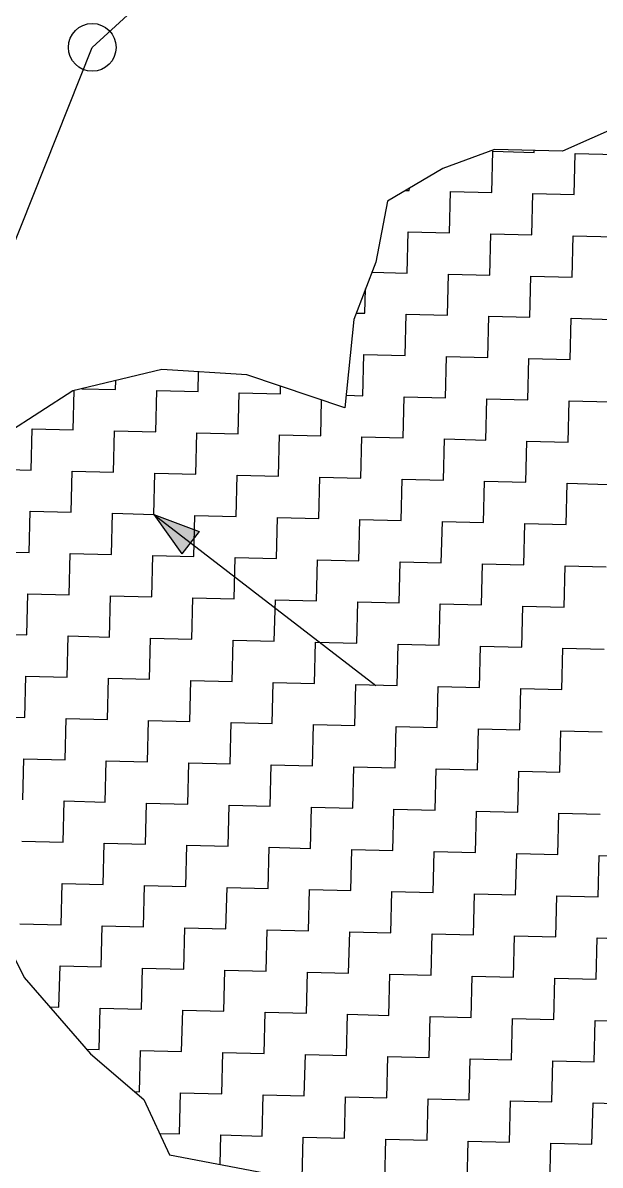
# Model space of a CAD drawing. Header units: metres. Extents: x 281189 to 282836, y 2087081 to 2088995.
# Drawn here: x 282131.8 to 282217.5, y 2087238.3 to 2087407.7 of the extents above; entities that cross this region are included whole.
import ezdxf

# ---------------------------------------------------------------- set-up
doc = ezdxf.new("R2010")
doc.units = ezdxf.units.M
doc.layers.add('POLY_HATCH', color=12, linetype='Continuous')
doc.layers.add('POLY_PARCEL', color=6, linetype='Continuous')

msp = doc.modelspace()

# ---------------------------------------------------------------- hatches: boundary and pattern name
h = msp.add_hatch(color=256)
h.paths.add_polyline_path([(282156.68, 2087330.6), (282157.97, 2087332.27), (282151.21, 2087334.81)])
h.paths.add_polyline_path([(282151.21, 2087334.81), (282155.39, 2087328.93), (282156.68, 2087330.6)])

# ---------------------------------------------------------------- linework, layer by layer
for points in [[(282151.21, 2087334.81), (282184.15, 2087309.44)], [(282151.21, 2087334.81), (282155.39, 2087328.93)], [(282151.21, 2087334.81), (282157.97, 2087332.27)], [(282157.97, 2087332.27), (282155.39, 2087328.93)]]:
    msp.add_lwpolyline(points)
msp.add_circle((282142.09, 2087404.09), 3.54)
at = {"layer": 'POLY_HATCH'}
for p, q in [((282220.56, 2087392.53), (282211.87, 2087388.7)), ((282201.77, 2087388.95), (282194.11, 2087386.11)), ((282211.87, 2087388.7), (282201.77, 2087388.95)), ((282194.11, 2087386.11), (282185.9, 2087381.26)), ((282185.9, 2087381.26), (282184.16, 2087372.21)), ((282184.16, 2087372.21), (282180.92, 2087363.7)), ((282180.92, 2087363.7), (282179.58, 2087350.59)), ((282152.43, 2087356.32), (282139.2, 2087353.11)), ((282165.04, 2087355.5), (282152.43, 2087356.32)), ((282179.58, 2087350.59), (282165.04, 2087355.5)), ((282139.2, 2087353.11), (282129.44, 2087346.78)), ((282125.25, 2087279.69), (282131.98, 2087266.11)), ((282131.98, 2087266.11), (282141.81, 2087254.75)), ((282141.81, 2087254.75), (282149.73, 2087247.98)), ((282149.73, 2087247.98), (282153.57, 2087239.8)), ((282153.57, 2087239.8), (282168.66, 2087236.9))]:
    msp.add_line(p, q, dxfattribs=at)
at = {"layer": 'POLY_HATCH', "linetype": 'Continuous'}
for p, q in [((282201.38, 2087382.55), (282201.53, 2087388.67)), ((282201.53, 2087388.67), (282207.65, 2087388.51)), ((282207.65, 2087388.51), (282207.65, 2087388.8)), ((282213.61, 2087382.24), (282213.76, 2087388.36)), ((282213.76, 2087388.36), (282219.88, 2087388.21)), ((282188.62, 2087382.86), (282189.14, 2087382.85)), ((282189.14, 2087382.85), (282189.15, 2087383.17)), ((282195.11, 2087376.58), (282195.26, 2087382.7)), ((282195.26, 2087382.7), (282201.38, 2087382.55)), ((282207.34, 2087376.28), (282207.49, 2087382.39)), ((282207.49, 2087382.39), (282213.61, 2087382.24)), ((282188.83, 2087370.61), (282188.99, 2087376.73)), ((282188.99, 2087376.73), (282195.11, 2087376.58)), ((282201.07, 2087370.31), (282201.22, 2087376.43)), ((282201.22, 2087376.43), (282207.34, 2087376.28)), ((282213.31, 2087370.01), (282213.46, 2087376.12)), ((282213.46, 2087376.12), (282219.58, 2087375.97)), ((282183.61, 2087370.74), (282188.83, 2087370.61)), ((282194.8, 2087364.34), (282194.95, 2087370.46)), ((282194.95, 2087370.46), (282201.07, 2087370.31)), ((282207.04, 2087364.04), (282207.19, 2087370.16)), ((282207.19, 2087370.16), (282213.31, 2087370.01)), ((282182.56, 2087364.65), (282182.65, 2087368.25)), ((282181.29, 2087364.68), (282182.56, 2087364.65)), ((282188.53, 2087358.37), (282188.68, 2087364.49)), ((282188.68, 2087364.49), (282194.8, 2087364.34)), ((282200.77, 2087358.07), (282200.92, 2087364.19)), ((282200.92, 2087364.19), (282207.04, 2087364.04)), ((282213.01, 2087357.77), (282213.16, 2087363.89)), ((282213.16, 2087363.89), (282219.28, 2087363.74)), ((282182.26, 2087352.41), (282182.41, 2087358.53)), ((282182.41, 2087358.53), (282188.53, 2087358.37)), ((282194.5, 2087352.1), (282194.65, 2087358.22)), ((282194.65, 2087358.22), (282200.77, 2087358.07)), ((282206.74, 2087351.8), (282206.89, 2087357.92)), ((282206.89, 2087357.92), (282213.01, 2087357.77)), ((282157.79, 2087353.01), (282157.86, 2087355.97)), ((282140.56, 2087353.44), (282145.55, 2087353.32)), ((282145.55, 2087353.32), (282145.58, 2087354.66)), ((282170.02, 2087352.71), (282170.05, 2087353.81)), ((282139.28, 2087347.35), (282139.42, 2087353.16)), ((282151.52, 2087347.05), (282151.67, 2087353.17)), ((282151.67, 2087353.17), (282157.79, 2087353.01)), ((282163.75, 2087346.74), (282163.91, 2087352.86)), ((282163.91, 2087352.86), (282170.02, 2087352.71)), ((282175.99, 2087346.44), (282176.12, 2087351.76)), ((282179.78, 2087352.47), (282182.26, 2087352.41)), ((282188.23, 2087346.14), (282188.38, 2087352.26)), ((282188.38, 2087352.26), (282194.5, 2087352.1)), ((282200.47, 2087345.83), (282200.62, 2087351.95)), ((282200.62, 2087351.95), (282206.74, 2087351.8)), ((282212.7, 2087345.53), (282212.85, 2087351.65)), ((282212.85, 2087351.65), (282218.97, 2087351.5)), ((282133.01, 2087341.38), (282133.16, 2087347.5)), ((282133.16, 2087347.5), (282139.28, 2087347.35)), ((282145.25, 2087341.08), (282145.4, 2087347.2)), ((282145.4, 2087347.2), (282151.52, 2087347.05)), ((282157.48, 2087340.78), (282157.63, 2087346.9)), ((282157.63, 2087346.9), (282163.75, 2087346.74)), ((282169.72, 2087340.47), (282169.87, 2087346.59)), ((282169.87, 2087346.59), (282175.99, 2087346.44)), ((282181.96, 2087340.17), (282182.11, 2087346.29)), ((282182.11, 2087346.29), (282188.23, 2087346.14)), ((282194.2, 2087339.87), (282194.35, 2087345.99)), ((282194.35, 2087345.99), (282200.47, 2087345.83)), ((282206.43, 2087339.56), (282206.58, 2087345.68)), ((282206.58, 2087345.68), (282212.7, 2087345.53)), ((282127.83, 2087341.51), (282133.01, 2087341.38)), ((282138.98, 2087335.11), (282139.13, 2087341.23)), ((282139.13, 2087341.23), (282145.25, 2087341.08)), ((282151.21, 2087334.81), (282151.36, 2087340.93)), ((282151.36, 2087340.93), (282157.48, 2087340.78)), ((282163.45, 2087334.51), (282163.6, 2087340.63)), ((282163.6, 2087340.63), (282169.72, 2087340.47)), ((282175.69, 2087334.2), (282175.84, 2087340.32)), ((282175.84, 2087340.32), (282181.96, 2087340.17)), ((282187.92, 2087333.9), (282188.08, 2087340.02)), ((282188.08, 2087340.02), (282194.2, 2087339.87)), ((282200.16, 2087333.6), (282200.31, 2087339.72)), ((282200.31, 2087339.72), (282206.43, 2087339.56)), ((282212.4, 2087333.29), (282212.55, 2087339.41)), ((282212.55, 2087339.41), (282218.67, 2087339.26)), ((282132.71, 2087329.15), (282132.86, 2087335.27)), ((282132.86, 2087335.27), (282138.98, 2087335.11)), ((282144.94, 2087328.84), (282145.09, 2087334.96)), ((282145.09, 2087334.96), (282151.21, 2087334.81)), ((282157.18, 2087328.54), (282157.33, 2087334.66)), ((282157.33, 2087334.66), (282163.45, 2087334.51)), ((282169.42, 2087328.24), (282169.57, 2087334.36)), ((282169.57, 2087334.36), (282175.69, 2087334.2)), ((282181.65, 2087327.93), (282181.81, 2087334.05)), ((282181.81, 2087334.05), (282187.92, 2087333.9)), ((282193.89, 2087327.63), (282194.04, 2087333.75)), ((282194.04, 2087333.75), (282200.16, 2087333.6)), ((282206.13, 2087327.33), (282206.28, 2087333.45)), ((282206.28, 2087333.45), (282212.4, 2087333.29)), ((282126.59, 2087329.3), (282132.71, 2087329.15)), ((282138.67, 2087322.88), (282138.82, 2087328.99)), ((282138.82, 2087328.99), (282144.94, 2087328.84)), ((282150.91, 2087322.57), (282151.06, 2087328.69)), ((282151.06, 2087328.69), (282157.18, 2087328.54)), ((282163.15, 2087322.27), (282163.3, 2087328.39)), ((282163.3, 2087328.39), (282169.42, 2087328.24)), ((282175.38, 2087321.97), (282175.54, 2087328.08)), ((282175.54, 2087328.08), (282181.65, 2087327.93)), ((282187.62, 2087321.66), (282187.77, 2087327.78)), ((282187.77, 2087327.78), (282193.89, 2087327.63)), ((282199.86, 2087321.36), (282200.01, 2087327.48)), ((282200.01, 2087327.48), (282206.13, 2087327.33)), ((282212.1, 2087321.06), (282212.25, 2087327.17)), ((282212.25, 2087327.17), (282218.37, 2087327.02)), ((282132.4, 2087316.91), (282132.55, 2087323.03)), ((282132.55, 2087323.03), (282138.67, 2087322.88)), ((282144.64, 2087316.61), (282144.79, 2087322.72)), ((282144.79, 2087322.72), (282150.91, 2087322.57)), ((282156.88, 2087316.3), (282157.03, 2087322.42)), ((282157.03, 2087322.42), (282163.15, 2087322.27)), ((282169.11, 2087316), (282169.27, 2087322.12)), ((282169.27, 2087322.12), (282175.38, 2087321.97)), ((282181.35, 2087315.7), (282181.5, 2087321.81)), ((282181.5, 2087321.81), (282187.62, 2087321.66)), ((282193.59, 2087315.39), (282193.74, 2087321.51)), ((282193.74, 2087321.51), (282199.86, 2087321.36)), ((282205.83, 2087315.09), (282205.98, 2087321.21)), ((282205.98, 2087321.21), (282212.1, 2087321.06)), ((282126.28, 2087317.06), (282132.4, 2087316.91)), ((282138.37, 2087310.64), (282138.52, 2087316.76)), ((282138.52, 2087316.76), (282144.64, 2087316.61)), ((282150.61, 2087310.34), (282150.76, 2087316.45)), ((282150.76, 2087316.45), (282156.88, 2087316.3)), ((282162.84, 2087310.03), (282163, 2087316.15)), ((282163, 2087316.15), (282169.11, 2087316)), ((282175.08, 2087309.73), (282175.23, 2087315.85)), ((282175.23, 2087315.85), (282181.35, 2087315.7)), ((282187.32, 2087309.43), (282187.47, 2087315.54)), ((282187.47, 2087315.54), (282193.59, 2087315.39)), ((282199.56, 2087309.12), (282199.71, 2087315.24)), ((282199.71, 2087315.24), (282205.83, 2087315.09)), ((282211.79, 2087308.82), (282211.94, 2087314.94)), ((282211.94, 2087314.94), (282218.06, 2087314.79)), ((282132.1, 2087304.67), (282132.25, 2087310.79)), ((282132.25, 2087310.79), (282138.37, 2087310.64)), ((282144.34, 2087304.37), (282144.49, 2087310.49)), ((282144.49, 2087310.49), (282150.61, 2087310.34)), ((282156.57, 2087304.07), (282156.72, 2087310.18)), ((282156.72, 2087310.18), (282162.84, 2087310.03)), ((282168.81, 2087303.76), (282168.96, 2087309.88)), ((282168.96, 2087309.88), (282175.08, 2087309.73)), ((282181.05, 2087303.46), (282181.2, 2087309.58)), ((282181.2, 2087309.58), (282187.32, 2087309.43)), ((282193.29, 2087303.16), (282193.44, 2087309.27)), ((282193.44, 2087309.27), (282199.56, 2087309.12)), ((282205.52, 2087302.85), (282205.67, 2087308.97)), ((282205.67, 2087308.97), (282211.79, 2087308.82)), ((282125.98, 2087304.82), (282132.1, 2087304.67)), ((282138.07, 2087298.4), (282138.22, 2087304.52)), ((282138.22, 2087304.52), (282144.34, 2087304.37)), ((282150.3, 2087298.1), (282150.45, 2087304.22)), ((282150.45, 2087304.22), (282156.57, 2087304.07)), ((282162.54, 2087297.79), (282162.69, 2087303.91)), ((282162.69, 2087303.91), (282168.81, 2087303.76)), ((282174.78, 2087297.49), (282174.93, 2087303.61)), ((282174.93, 2087303.61), (282181.05, 2087303.46)), ((282187.02, 2087297.19), (282187.17, 2087303.31)), ((282187.17, 2087303.31), (282193.29, 2087303.16)), ((282199.25, 2087296.88), (282199.4, 2087303)), ((282199.4, 2087303), (282205.52, 2087302.85)), ((282211.49, 2087296.58), (282211.64, 2087302.7)), ((282211.64, 2087302.7), (282217.76, 2087302.55)), ((282131.8, 2087292.43), (282131.95, 2087298.55)), ((282131.95, 2087298.55), (282138.07, 2087298.4)), ((282144.03, 2087292.13), (282144.18, 2087298.25)), ((282144.18, 2087298.25), (282150.3, 2087298.1)), ((282156.27, 2087291.83), (282156.42, 2087297.95)), ((282156.42, 2087297.95), (282162.54, 2087297.79)), ((282168.51, 2087291.52), (282168.66, 2087297.64)), ((282168.66, 2087297.64), (282174.78, 2087297.49)), ((282180.74, 2087291.22), (282180.9, 2087297.34)), ((282180.9, 2087297.34), (282187.02, 2087297.19)), ((282192.98, 2087290.92), (282193.13, 2087297.04)), ((282193.13, 2087297.04), (282199.25, 2087296.88)), ((282205.22, 2087290.61), (282205.37, 2087296.73)), ((282205.37, 2087296.73), (282211.49, 2087296.58)), ((282137.76, 2087286.16), (282137.91, 2087292.28)), ((282137.91, 2087292.28), (282144.03, 2087292.13)), ((282150, 2087285.86), (282150.15, 2087291.98)), ((282150.15, 2087291.98), (282156.27, 2087291.83)), ((282162.24, 2087285.56), (282162.39, 2087291.68)), ((282162.39, 2087291.68), (282168.51, 2087291.52)), ((282174.47, 2087285.25), (282174.63, 2087291.37)), ((282174.63, 2087291.37), (282180.74, 2087291.22)), ((282186.71, 2087284.95), (282186.86, 2087291.07)), ((282186.86, 2087291.07), (282192.98, 2087290.92)), ((282198.95, 2087284.65), (282199.1, 2087290.77)), ((282199.1, 2087290.77), (282205.22, 2087290.61)), ((282211.19, 2087284.34), (282211.34, 2087290.46)), ((282211.34, 2087290.46), (282217.46, 2087290.31)), ((282131.64, 2087286.32), (282137.76, 2087286.16)), ((282143.73, 2087279.89), (282143.88, 2087286.01)), ((282143.88, 2087286.01), (282150, 2087285.86)), ((282155.97, 2087279.59), (282156.12, 2087285.71)), ((282156.12, 2087285.71), (282162.24, 2087285.56)), ((282168.2, 2087279.29), (282168.36, 2087285.41)), ((282168.36, 2087285.41), (282174.47, 2087285.25)), ((282180.44, 2087278.98), (282180.59, 2087285.1)), ((282180.59, 2087285.1), (282186.71, 2087284.95)), ((282192.68, 2087278.68), (282192.83, 2087284.8)), ((282192.83, 2087284.8), (282198.95, 2087284.65)), ((282204.92, 2087278.38), (282205.07, 2087284.5)), ((282205.07, 2087284.5), (282211.19, 2087284.34)), ((282217.15, 2087278.07), (282217.31, 2087284.19)), ((282217.31, 2087284.19), (282223.42, 2087284.04)), ((282137.46, 2087273.93), (282137.61, 2087280.05)), ((282137.61, 2087280.05), (282143.73, 2087279.89)), ((282149.7, 2087273.62), (282149.85, 2087279.74)), ((282149.85, 2087279.74), (282155.97, 2087279.59)), ((282161.93, 2087273.32), (282162.09, 2087279.44)), ((282162.09, 2087279.44), (282168.2, 2087279.29)), ((282174.17, 2087273.02), (282174.32, 2087279.14)), ((282174.32, 2087279.14), (282180.44, 2087278.98)), ((282186.41, 2087272.71), (282186.56, 2087278.83)), ((282186.56, 2087278.83), (282192.68, 2087278.68)), ((282198.65, 2087272.41), (282198.8, 2087278.53)), ((282198.8, 2087278.53), (282204.92, 2087278.38)), ((282210.88, 2087272.11), (282211.03, 2087278.23)), ((282211.03, 2087278.23), (282217.15, 2087278.07)), ((282131.34, 2087274.08), (282137.46, 2087273.93)), ((282143.43, 2087267.66), (282143.58, 2087273.77)), ((282143.58, 2087273.77), (282149.7, 2087273.62)), ((282155.66, 2087267.35), (282155.81, 2087273.47)), ((282155.81, 2087273.47), (282161.93, 2087273.32)), ((282167.9, 2087267.05), (282168.05, 2087273.17)), ((282168.05, 2087273.17), (282174.17, 2087273.02)), ((282180.14, 2087266.75), (282180.29, 2087272.86)), ((282180.29, 2087272.86), (282186.41, 2087272.71)), ((282192.38, 2087266.44), (282192.53, 2087272.56)), ((282192.53, 2087272.56), (282198.65, 2087272.41)), ((282204.61, 2087266.14), (282204.76, 2087272.26)), ((282204.76, 2087272.26), (282210.88, 2087272.11)), ((282216.85, 2087265.84), (282217, 2087271.96)), ((282217, 2087271.96), (282223.12, 2087271.8)), ((282137.16, 2087261.69), (282137.31, 2087267.81)), ((282137.31, 2087267.81), (282143.43, 2087267.66)), ((282149.39, 2087261.39), (282149.54, 2087267.5)), ((282149.54, 2087267.5), (282155.66, 2087267.35)), ((282161.63, 2087261.08), (282161.78, 2087267.2)), ((282161.78, 2087267.2), (282167.9, 2087267.05)), ((282173.87, 2087260.78), (282174.02, 2087266.9)), ((282174.02, 2087266.9), (282180.14, 2087266.75)), ((282186.11, 2087260.48), (282186.26, 2087266.59)), ((282186.26, 2087266.59), (282192.38, 2087266.44)), ((282198.34, 2087260.17), (282198.49, 2087266.29)), ((282198.49, 2087266.29), (282204.61, 2087266.14)), ((282210.58, 2087259.87), (282210.73, 2087265.99)), ((282210.73, 2087265.99), (282216.85, 2087265.84)), ((282135.77, 2087261.72), (282137.16, 2087261.69)), ((282143.12, 2087255.42), (282143.27, 2087261.54)), ((282143.27, 2087261.54), (282149.39, 2087261.39)), ((282155.36, 2087255.12), (282155.51, 2087261.23)), ((282155.51, 2087261.23), (282161.63, 2087261.08)), ((282167.6, 2087254.81), (282167.75, 2087260.93)), ((282167.75, 2087260.93), (282173.87, 2087260.78)), ((282179.83, 2087254.51), (282179.99, 2087260.63)), ((282179.99, 2087260.63), (282186.11, 2087260.48)), ((282192.07, 2087254.21), (282192.22, 2087260.32)), ((282192.22, 2087260.32), (282198.34, 2087260.17)), ((282204.31, 2087253.9), (282204.46, 2087260.02)), ((282204.46, 2087260.02), (282210.58, 2087259.87)), ((282216.55, 2087253.6), (282216.7, 2087259.72)), ((282216.7, 2087259.72), (282222.82, 2087259.57)), ((282141.18, 2087255.47), (282143.12, 2087255.42)), ((282149.09, 2087249.15), (282149.24, 2087255.27)), ((282149.24, 2087255.27), (282155.36, 2087255.12)), ((282161.33, 2087248.85), (282161.48, 2087254.96)), ((282161.48, 2087254.96), (282167.6, 2087254.81)), ((282173.56, 2087248.54), (282173.72, 2087254.66)), ((282173.72, 2087254.66), (282179.83, 2087254.51)), ((282185.8, 2087248.24), (282185.95, 2087254.36)), ((282185.95, 2087254.36), (282192.07, 2087254.21)), ((282198.04, 2087247.94), (282198.19, 2087254.05)), ((282198.19, 2087254.05), (282204.31, 2087253.9)), ((282210.28, 2087247.63), (282210.43, 2087253.75)), ((282210.43, 2087253.75), (282216.55, 2087253.6)), ((282148.34, 2087249.17), (282149.09, 2087249.15)), ((282155.06, 2087242.88), (282155.21, 2087249)), ((282155.21, 2087249), (282161.33, 2087248.85)), ((282167.29, 2087242.57), (282167.45, 2087248.69)), ((282167.45, 2087248.69), (282173.56, 2087248.54)), ((282179.53, 2087242.27), (282179.68, 2087248.39)), ((282179.68, 2087248.39), (282185.8, 2087248.24)), ((282191.77, 2087241.97), (282191.92, 2087248.09)), ((282191.92, 2087248.09), (282198.04, 2087247.94)), ((282204.01, 2087241.66), (282204.16, 2087247.78)), ((282204.16, 2087247.78), (282210.28, 2087247.63)), ((282216.24, 2087241.36), (282216.4, 2087247.48)), ((282216.4, 2087247.48), (282222.51, 2087247.33)), ((282152.09, 2087242.95), (282155.06, 2087242.88)), ((282161.07, 2087238.36), (282161.18, 2087242.73)), ((282161.18, 2087242.73), (282167.29, 2087242.57)), ((282173.26, 2087236.3), (282173.41, 2087242.42)), ((282173.41, 2087242.42), (282179.53, 2087242.27)), ((282185.5, 2087236), (282185.65, 2087242.12)), ((282185.65, 2087242.12), (282191.77, 2087241.97)), ((282197.74, 2087235.7), (282197.89, 2087241.82)), ((282197.89, 2087241.82), (282204.01, 2087241.66)), ((282209.97, 2087235.39), (282210.12, 2087241.51)), ((282210.12, 2087241.51), (282216.24, 2087241.36))]:
    msp.add_line(p, q, dxfattribs=at)
at = {"layer": 'POLY_PARCEL'}
for p, q in [((282142.09, 2087404.09), (282197.77, 2087455.26)), ((282099.3, 2087296.66), (282142.09, 2087404.09))]:
    msp.add_line(p, q, dxfattribs=at)

doc.saveas('drawing.dxf')
